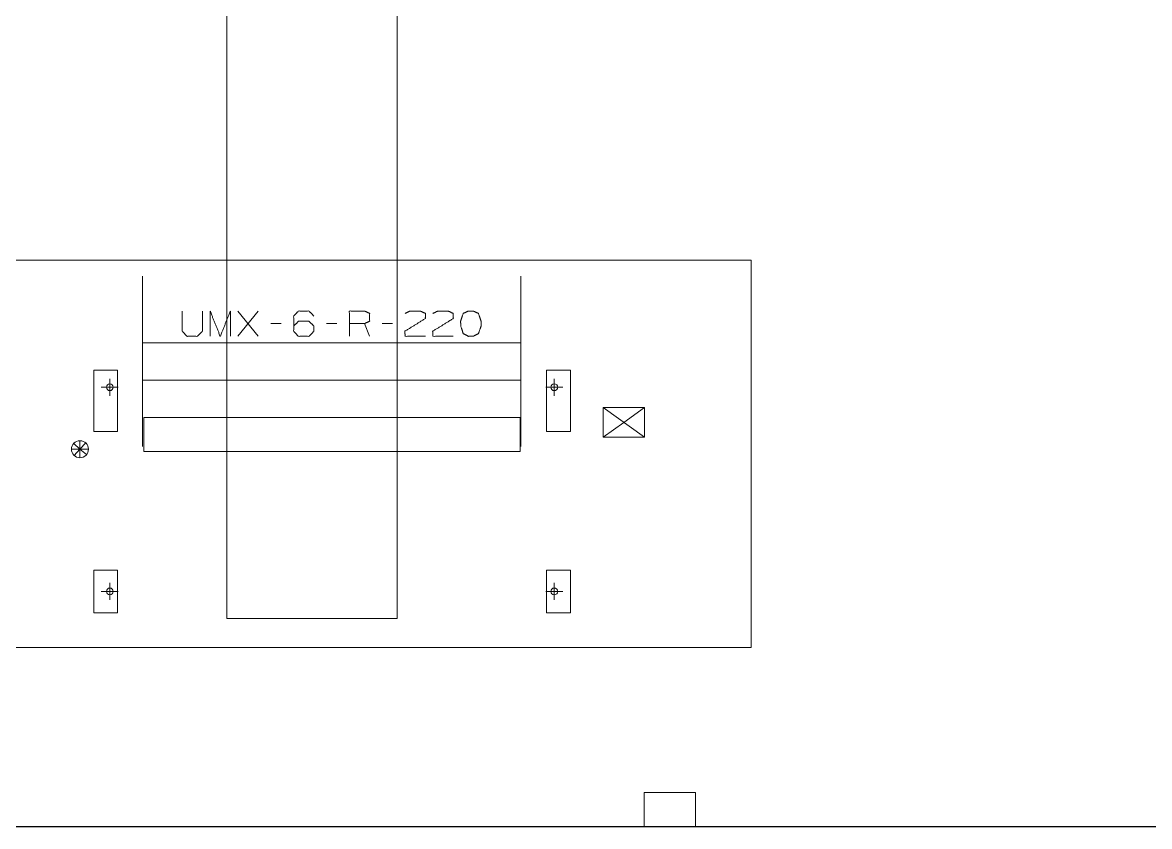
# Model space of a CAD drawing. Header units: millimetres. Extents: x 3056 to 110866, y 16649 to 58349.
# Drawn here: x 8108 to 14720, y 16649 to 21369 of the extents above; entities that cross this region are included whole.
import ezdxf

# ---------------------------------------------------------------- set-up
doc = ezdxf.new("R2010")
doc.units = ezdxf.units.MM
doc.layers.add('1', color=7, linetype='Continuous', true_color=0xffffff)

msp = doc.modelspace()

# ---------------------------------------------------------------- linework, layer by layer
at = {"layer": '1', "color": 143, "linetype": 'Continuous', "lineweight": 13}
for p, q in [((9306.5, 55263.3), (9306.5, 17870.4)), ((10306.5, 17870.4), (10306.5, 54699.5)), ((110866.5, 16649.3), (3056.5, 16649.3))]:
    msp.add_line(p, q, dxfattribs=at)
at = {"layer": '1', "color": 80, "linetype": 'Continuous', "lineweight": 13}
for p, q in [((6756.5, 19973.3), (12383.5, 19973.3)), ((6756.5, 19973.3), (12383.5, 19973.3)), ((12383.5, 19973.3), (12383.5, 17699.3)), ((12383.5, 19973.3), (12383.5, 17699.3)), ((9372.6, 19527), (9491.3, 19675.4)), ((9491.3, 19527), (9372.6, 19675.4)), ((9625.1, 19602), (9565.7, 19602)), ((9951.9, 19602), (9892.6, 19602)), ((10145.1, 19527), (10115.4, 19602)), ((10278.8, 19602), (10219.4, 19602)), ((11031.5, 19489.5), (8811.5, 19489.5)), ((8526, 19328.3), (8526, 18968.3)), ((8666, 19328.3), (8526, 19328.3)), ((8666, 18968.3), (8666, 19328.3)), ((11323, 19328.3), (11183, 19328.3)), ((11183, 19328.3), (11183, 18968.3)), ((11323, 18968.3), (11323, 19328.3)), ((8620.5, 19278.3), (8620.5, 19178.3)), ((8811.5, 19270.4), (11031.5, 19270.4)), ((11228.5, 19278.3), (11228.5, 19178.3)), ((8570.5, 19228.3), (8670.5, 19228.3)), ((11178.5, 19228.3), (11278.5, 19228.3)), ((11514.5, 18934.3), (11514.5, 19108.3)), ((11758.5, 18934.3), (11514.5, 19108.3)), ((11514.5, 19108.3), (11758.5, 19108.3)), ((11758.5, 19108.3), (11636.5, 19021.3)), ((11758.5, 19108.3), (11758.5, 18934.3)), ((8820.5, 19051.3), (11028.5, 19051.3)), ((8820.5, 18851.3), (8820.5, 19051.3)), ((11028.5, 19051.3), (11028.5, 18851.3)), ((11514.5, 18934.3), (11636.5, 19021.3)), ((8445.5, 18864.3), (8445.5, 18914.3)), ((8526, 18968.3), (8666, 18968.3)), ((11183, 18968.3), (11323, 18968.3)), ((11758.5, 18934.3), (11514.5, 18934.3)), ((8445.5, 18864.3), (8395.5, 18864.3)), ((8445.5, 18864.3), (8409.1, 18898.6)), ((8445.5, 18864.3), (8411.1, 18827.9)), ((8445.5, 18864.3), (8479.8, 18900.7)), ((8445.5, 18864.3), (8484.3, 18832.8)), ((8445.5, 18864.3), (8445.5, 18814.3)), ((8445.5, 18864.3), (8495.5, 18864.3)), ((11028.5, 18851.3), (8820.5, 18851.3)), ((8526, 18154.3), (8526, 17904.3)), ((8666, 18154.3), (8526, 18154.3)), ((8666, 17904.3), (8666, 18154.3)), ((11183, 18154.3), (11183, 17904.3)), ((11323, 18154.3), (11183, 18154.3)), ((11323, 17904.3), (11323, 18154.3)), ((8620.5, 18079.3), (8620.5, 17979.3)), ((11228.5, 18079.3), (11228.5, 17979.3)), ((8570.5, 18029.3), (8670.5, 18029.3)), ((11178.5, 18029.3), (11278.5, 18029.3)), ((8526, 17904.3), (8666, 17904.3)), ((11183, 17904.3), (11323, 17904.3)), ((12383.5, 17699.3), (6756.5, 17699.3)), ((12383.5, 17699.3), (6756.5, 17699.3))]:
    msp.add_line(p, q, dxfattribs=at)
at = {"layer": '1', "color": 9, "linetype": 'Continuous', "lineweight": 13}
for p, q in [((9306.5, 18649.3), (9306.5, 17870.4)), ((10306.5, 17870.4), (10306.5, 18649.3)), ((9306.5, 17870.4), (10306.5, 17870.4)), ((11756.5, 16849.3), (11756.5, 16649.3)), ((12056.5, 16849.3), (11756.5, 16849.3)), ((12056.5, 16649.3), (12056.5, 16849.3)), ((3056.5, 16649.3), (11756.5, 16649.3))]:
    msp.add_line(p, q, dxfattribs=at)
at = {"layer": '1', "color": 143, "linetype": 'Continuous', "lineweight": 25}
msp.add_line((3056.5, 16649.3), (110866.5, 16649.3), dxfattribs=at)
at = {"layer": '1', "color": 43, "linetype": 'Continuous', "lineweight": 13}
msp.add_line((110866.5, 16649.3), (3056.5, 16649.3), dxfattribs=at)
msp.add_line((110866.5, 16649.3), (3056.5, 16649.3), dxfattribs=at)
at = {"layer": '1', "color": 43, "linetype": 'Continuous', "lineweight": 25}
msp.add_line((3056.5, 16649.3), (110866.5, 16649.3), dxfattribs=at)
msp.add_line((3056.5, 16649.3), (110866.5, 16649.3), dxfattribs=at)
at = {"layer": '1', "color": 80, "linetype": 'Continuous', "lineweight": 13}
for centre, radius in [((8620.5, 19228.3), 20), ((11228.5, 19228.3), 20), ((8445.5, 18864.3), 50), ((8620.5, 18029.3), 20), ((11228.5, 18029.3), 20)]:
    msp.add_circle(centre, radius, dxfattribs=at)
for points, knots in [([(8811.5, 19879.9), (8811.5, 19879.8), (8811.5, 19879.5), (8811.5, 19879.3), (8811.5, 19878.6), (8811.5, 19877.8), (8811.5, 19876.8), (8811.5, 19875.5), (8811.5, 19874.1), (8811.5, 19872.4), (8811.5, 19870.6), (8811.5, 19868.5), (8811.5, 19866.2), (8811.5, 19863.8), (8811.5, 19861.1), (8811.5, 19858.2), (8811.5, 19855.1), (8811.5, 19851.9), (8811.5, 19848.4), (8811.5, 19844.7), (8811.5, 19840.9), (8811.5, 19836.8), (8811.5, 19832.6), (8811.5, 19828.2), (8811.5, 19823.6), (8811.5, 19818.8), (8811.5, 19813.8), (8811.5, 19808.6), (8811.5, 19803.3), (8811.5, 19797.8), (8811.5, 19792.1), (8811.5, 19789.2), (8811.5, 19783.3), (8811.5, 19777.1), (8811.5, 19770.9), (8811.5, 19764.4), (8811.5, 19761.1), (8811.5, 19754.4), (8811.5, 19747.6), (8811.5, 19740.6), (8811.5, 19733.5), (8811.5, 19726.2), (8811.5, 19722.5), (8811.5, 19715), (8811.5, 19707.4), (8811.5, 19699.6), (8811.5, 19691.7), (8811.5, 19683.7), (8811.5, 19675.5), (8811.5, 19667.2), (8811.5, 19663), (8811.5, 19654.5), (8811.5, 19645.9), (8811.5, 19637.3), (8811.5, 19628.5), (8811.5, 19619.6), (8811.5, 19610.6), (8811.5, 19601.5), (8811.5, 19592.3), (8811.5, 19583), (8811.5, 19573.6), (8811.5, 19564.2), (8811.5, 19554.7), (8811.5, 19545.1), (8811.5, 19535.4), (8811.5, 19530.6), (8811.5, 19520.8), (8811.5, 19511), (8811.5, 19501.1), (8811.5, 19491.2), (8811.5, 19481.2), (8811.5, 19471.2), (8811.5, 19461.2), (8811.5, 19451.1), (8811.5, 19441), (8811.5, 19430.9), (8811.5, 19420.7), (8811.5, 19410.5), (8811.5, 19400.3), (8811.5, 19390.1), (8811.5, 19379.9)], [0, 0, 0.000209, 0.000833, 0.001352, 0.002601, 0.004262, 0.006339, 0.008829, 0.011734, 0.015047, 0.018772, 0.022905, 0.027443, 0.032388, 0.037732, 0.043479, 0.049625, 0.056166, 0.063098, 0.070421, 0.078131, 0.086225, 0.0947, 0.10355, 0.112773, 0.122367, 0.132323, 0.142645, 0.153321, 0.164348, 0.175723, 0.181499, 0.193389, 0.205613, 0.218167, 0.23105, 0.237649, 0.251007, 0.264678, 0.278654, 0.292931, 0.307501, 0.314859, 0.329858, 0.345138, 0.36069, 0.37651, 0.392588, 0.408919, 0.425495, 0.433903, 0.450836, 0.467995, 0.485378, 0.502973, 0.520776, 0.538779, 0.556971, 0.575352, 0.593907, 0.612629, 0.631515, 0.650554, 0.669739, 0.689059, 0.698754, 0.718267, 0.737899, 0.757637, 0.777478, 0.797411, 0.81743, 0.837522, 0.857683, 0.877905, 0.898175, 0.91849, 0.938839, 0.959212, 0.979601, 1, 1]), ([(11031.5, 19379.9), (11031.5, 19390.1), (11031.5, 19400.3), (11031.5, 19410.5), (11031.5, 19420.7), (11031.5, 19430.9), (11031.5, 19441), (11031.5, 19451.1), (11031.5, 19461.2), (11031.5, 19471.2), (11031.5, 19481.2), (11031.5, 19491.2), (11031.5, 19501.1), (11031.5, 19511), (11031.5, 19520.8), (11031.5, 19530.6), (11031.5, 19540.3), (11031.5, 19549.9), (11031.5, 19559.4), (11031.5, 19568.9), (11031.5, 19578.3), (11031.5, 19587.7), (11031.5, 19596.9), (11031.5, 19601.5), (11031.5, 19610.6), (11031.5, 19619.6), (11031.5, 19628.5), (11031.5, 19637.3), (11031.5, 19645.9), (11031.5, 19654.5), (11031.5, 19663), (11031.5, 19671.3), (11031.5, 19679.6), (11031.5, 19687.7), (11031.5, 19695.6), (11031.5, 19703.5), (11031.5, 19711.2), (11031.5, 19718.8), (11031.5, 19726.2), (11031.5, 19733.5), (11031.5, 19737.1), (11031.5, 19744.2), (11031.5, 19751.1), (11031.5, 19757.8), (11031.5, 19764.4), (11031.5, 19767.6), (11031.5, 19774), (11031.5, 19780.2), (11031.5, 19786.2), (11031.5, 19792.1), (11031.5, 19797.8), (11031.5, 19803.3), (11031.5, 19808.6), (11031.5, 19813.8), (11031.5, 19816.3), (11031.5, 19821.2), (11031.5, 19825.9), (11031.5, 19830.4), (11031.5, 19832.6), (11031.5, 19836.8), (11031.5, 19840.9), (11031.5, 19844.7), (11031.5, 19848.4), (11031.5, 19851.9), (11031.5, 19855.1), (11031.5, 19856.7), (11031.5, 19859.7), (11031.5, 19862.5), (11031.5, 19865), (11031.5, 19867.4), (11031.5, 19869.6), (11031.5, 19871.5), (11031.5, 19872.4), (11031.5, 19874.1), (11031.5, 19875.5), (11031.5, 19876.8), (11031.5, 19877.8), (11031.5, 19878.6), (11031.5, 19879.3), (11031.5, 19879.7), (11031.5, 19879.9), (11031.5, 19879.9)], [0, 0, 0.020399, 0.040788, 0.061161, 0.08151, 0.101825, 0.122095, 0.142317, 0.162478, 0.18257, 0.202589, 0.222522, 0.242363, 0.262101, 0.281733, 0.301246, 0.320635, 0.339889, 0.359002, 0.377968, 0.396774, 0.415414, 0.433885, 0.443029, 0.461221, 0.479224, 0.497027, 0.514622, 0.532005, 0.549164, 0.566097, 0.582792, 0.599246, 0.61545, 0.631399, 0.647086, 0.6625, 0.67764, 0.692499, 0.707069, 0.714282, 0.728411, 0.742235, 0.75575, 0.76895, 0.775393, 0.788111, 0.800499, 0.812556, 0.824277, 0.835652, 0.846679, 0.857355, 0.867677, 0.872746, 0.882522, 0.891931, 0.900969, 0.9053, 0.913775, 0.921869, 0.929579, 0.936902, 0.943834, 0.950375, 0.953547, 0.959492, 0.965041, 0.970187, 0.974928, 0.979265, 0.983194, 0.984953, 0.988266, 0.991171, 0.993661, 0.995738, 0.997399, 0.998648, 0.999479, 0.999897, 1, 1]), ([(9045.7, 19675.4), (9045.7, 19556.7), (9073.8, 19527), (9133.2, 19527), (9164.4, 19556.7), (9164.4, 19675.4)], [0, 0, 0.311784, 0.419155, 0.575046, 0.688216, 1, 1]), ([(9209.1, 19527), (9209.1, 19675.4), (9268.5, 19527), (9327.9, 19675.4), (9327.9, 19527)], [0, 0, 0.240728, 0.5, 0.759272, 1, 1]), ([(9699.4, 19586.4), (9727.6, 19616.1), (9788.5, 19616.1), (9818.2, 19586.4), (9818.2, 19556.7), (9788.5, 19527), (9727.6, 19527), (9699.4, 19556.7), (9699.4, 19645.7), (9727.6, 19675.4), (9788.5, 19675.4), (9818.2, 19645.7)], [0, 0, 0.074327, 0.185082, 0.26139, 0.315347, 0.391655, 0.50241, 0.576737, 0.73861, 0.812937, 0.923692, 1, 1]), ([(10026.3, 19527), (10026.3, 19675.4), (10115.4, 19675.4), (10145.1, 19661.4), (10145.1, 19616.1), (10115.4, 19602), (10026.3, 19602)], [0, 0, 0.339229, 0.542765, 0.617838, 0.721392, 0.796464, 1, 1]), ([(10353.2, 19661.4), (10381.3, 19675.4), (10442.3, 19675.4), (10471.9, 19661.4), (10471.9, 19631.7), (10351.6, 19556.7), (10353.2, 19527), (10471.9, 19527)], [0, 0, 0.070634, 0.207519, 0.281311, 0.347999, 0.66647, 0.73325, 1, 1]), ([(10516.6, 19661.4), (10544.8, 19675.4), (10605.7, 19675.4), (10635.4, 19661.4), (10635.4, 19631.7), (10515.1, 19556.7), (10516.6, 19527), (10635.4, 19527)], [0, 0, 0.070635, 0.20752, 0.281311, 0.347999, 0.66647, 0.73325, 1, 1]), ([(10753.5, 19527), (10783.2, 19542.6), (10798.8, 19586.4), (10798.8, 19616.1), (10783.2, 19661.4), (10753.5, 19675.4), (10723.8, 19675.4), (10694.1, 19661.4), (10678.5, 19616.1), (10680.1, 19586.4), (10694.1, 19542.6), (10723.8, 19527), (10753.5, 19527)], [0, 0, 0.07627, 0.181887, 0.24938, 0.358348, 0.433031, 0.500524, 0.575206, 0.684174, 0.751761, 0.856236, 0.932507, 1, 1]), ([(8811.5, 19379.9), (8811.5, 19374.8), (8811.5, 19364.6), (8811.5, 19354.5), (8811.5, 19344.3), (8811.5, 19334.1), (8811.5, 19324), (8811.5, 19313.8), (8811.5, 19303.7), (8811.5, 19293.7), (8811.5, 19283.7), (8811.5, 19273.7), (8811.5, 19263.7), (8811.5, 19253.8), (8811.5, 19244), (8811.5, 19234.2), (8811.5, 19224.5), (8811.5, 19214.8), (8811.5, 19205.2), (8811.5, 19195.7), (8811.5, 19186.3), (8811.5, 19176.9), (8811.5, 19167.6), (8811.5, 19158.4), (8811.5, 19149.3), (8811.5, 19140.3), (8811.5, 19131.4), (8811.5, 19122.6), (8811.5, 19113.9), (8811.5, 19105.4), (8811.5, 19096.9), (8811.5, 19088.5), (8811.5, 19080.3), (8811.5, 19072.2), (8811.5, 19064.2), (8811.5, 19056.4), (8811.5, 19048.7), (8811.5, 19041.1), (8811.5, 19033.7), (8811.5, 19030), (8811.5, 19022.8), (8811.5, 19015.7), (8811.5, 19012.3), (8811.5, 19005.5), (8811.5, 18998.8), (8811.5, 18992.3), (8811.5, 18989), (8811.5, 18982.8), (8811.5, 18976.6), (8811.5, 18970.7), (8811.5, 18964.9), (8811.5, 18959.3), (8811.5, 18953.9), (8811.5, 18948.6), (8811.5, 18943.6), (8811.5, 18938.7), (8811.5, 18934), (8811.5, 18929.5), (8811.5, 18925.1), (8811.5, 18921), (8811.5, 18917), (8811.5, 18913.3), (8811.5, 18909.7), (8811.5, 18908), (8811.5, 18904.8), (8811.5, 18901.7), (8811.5, 18898.8), (8811.5, 18896.1), (8811.5, 18893.7), (8811.5, 18891.4), (8811.5, 18889.3), (8811.5, 18887.5), (8811.5, 18885.8), (8811.5, 18884.4), (8811.5, 18883.1), (8811.5, 18882.1), (8811.5, 18881.2), (8811.5, 18880.6), (8811.5, 18880.2), (8811.5, 18880), (8811.5, 18879.9)], [0, 0, 0.0102, 0.030594, 0.050975, 0.071334, 0.091665, 0.111958, 0.132204, 0.152395, 0.172524, 0.19258, 0.212553, 0.232442, 0.252232, 0.271917, 0.291489, 0.310941, 0.330261, 0.349446, 0.368485, 0.387368, 0.406093, 0.424648, 0.443026, 0.461221, 0.479224, 0.497027, 0.514622, 0.532003, 0.549164, 0.566097, 0.582792, 0.599246, 0.61545, 0.631399, 0.647083, 0.6625, 0.67764, 0.692499, 0.699857, 0.714282, 0.728408, 0.735322, 0.74899, 0.762349, 0.77539, 0.78183, 0.794387, 0.806611, 0.818501, 0.83005, 0.841253, 0.852106, 0.862605, 0.872743, 0.88252, 0.891928, 0.900967, 0.909632, 0.917916, 0.925819, 0.933336, 0.940463, 0.943834, 0.950375, 0.956518, 0.962265, 0.967612, 0.972555, 0.977095, 0.981228, 0.984951, 0.988266, 0.991168, 0.993661, 0.995738, 0.997399, 0.998648, 0.999479, 0.999894, 1, 1]), ([(11031.5, 18879.9), (11031.5, 18880), (11031.5, 18880.4), (11031.5, 18880.6), (11031.5, 18881.2), (11031.5, 18882.1), (11031.5, 18883.1), (11031.5, 18884.4), (11031.5, 18885.8), (11031.5, 18887.5), (11031.5, 18888.3), (11031.5, 18890.3), (11031.5, 18892.5), (11031.5, 18894.9), (11031.5, 18897.4), (11031.5, 18900.2), (11031.5, 18903.2), (11031.5, 18904.8), (11031.5, 18908), (11031.5, 18911.5), (11031.5, 18915.2), (11031.5, 18919), (11031.5, 18923.1), (11031.5, 18927.3), (11031.5, 18931.7), (11031.5, 18936.3), (11031.5, 18941.1), (11031.5, 18946.1), (11031.5, 18951.3), (11031.5, 18956.6), (11031.5, 18962.1), (11031.5, 18967.8), (11031.5, 18973.7), (11031.5, 18979.7), (11031.5, 18985.9), (11031.5, 18992.3), (11031.5, 18995.5), (11031.5, 19002.1), (11031.5, 19008.8), (11031.5, 19015.7), (11031.5, 19022.8), (11031.5, 19030), (11031.5, 19037.4), (11031.5, 19044.9), (11031.5, 19052.5), (11031.5, 19060.3), (11031.5, 19068.2), (11031.5, 19076.2), (11031.5, 19084.4), (11031.5, 19092.7), (11031.5, 19101.1), (11031.5, 19109.6), (11031.5, 19118.3), (11031.5, 19127), (11031.5, 19135.9), (11031.5, 19144.8), (11031.5, 19153.9), (11031.5, 19163), (11031.5, 19172.2), (11031.5, 19181.6), (11031.5, 19186.3), (11031.5, 19195.7), (11031.5, 19205.2), (11031.5, 19214.8), (11031.5, 19224.5), (11031.5, 19229.3), (11031.5, 19239.1), (11031.5, 19244), (11031.5, 19253.8), (11031.5, 19263.7), (11031.5, 19273.7), (11031.5, 19283.7), (11031.5, 19293.7), (11031.5, 19303.7), (11031.5, 19313.8), (11031.5, 19324), (11031.5, 19329), (11031.5, 19339.2), (11031.5, 19349.4), (11031.5, 19359.6), (11031.5, 19369.7), (11031.5, 19379.9)], [0, 0, 0.000209, 0.000833, 0.001352, 0.002601, 0.004262, 0.006339, 0.008832, 0.011734, 0.015049, 0.016809, 0.020738, 0.025075, 0.029816, 0.034962, 0.040508, 0.046456, 0.049625, 0.056166, 0.0631, 0.070424, 0.078134, 0.086228, 0.0947, 0.103553, 0.112776, 0.122367, 0.132326, 0.142645, 0.153321, 0.164348, 0.175726, 0.187444, 0.199501, 0.211891, 0.22461, 0.23105, 0.244253, 0.257768, 0.271592, 0.285718, 0.300143, 0.314859, 0.329861, 0.345141, 0.360693, 0.376512, 0.392588, 0.408919, 0.425497, 0.442312, 0.459361, 0.476633, 0.494122, 0.511826, 0.52973, 0.54783, 0.566118, 0.584586, 0.603228, 0.612632, 0.631515, 0.650554, 0.669739, 0.689059, 0.698754, 0.718269, 0.728083, 0.747768, 0.767558, 0.787447, 0.80742, 0.827476, 0.847605, 0.867796, 0.888042, 0.898178, 0.918493, 0.938839, 0.959212, 0.979603, 1, 1])]:
    msp.add_open_spline(points, degree=1, knots=knots, dxfattribs=at)

doc.saveas('drawing.dxf')
